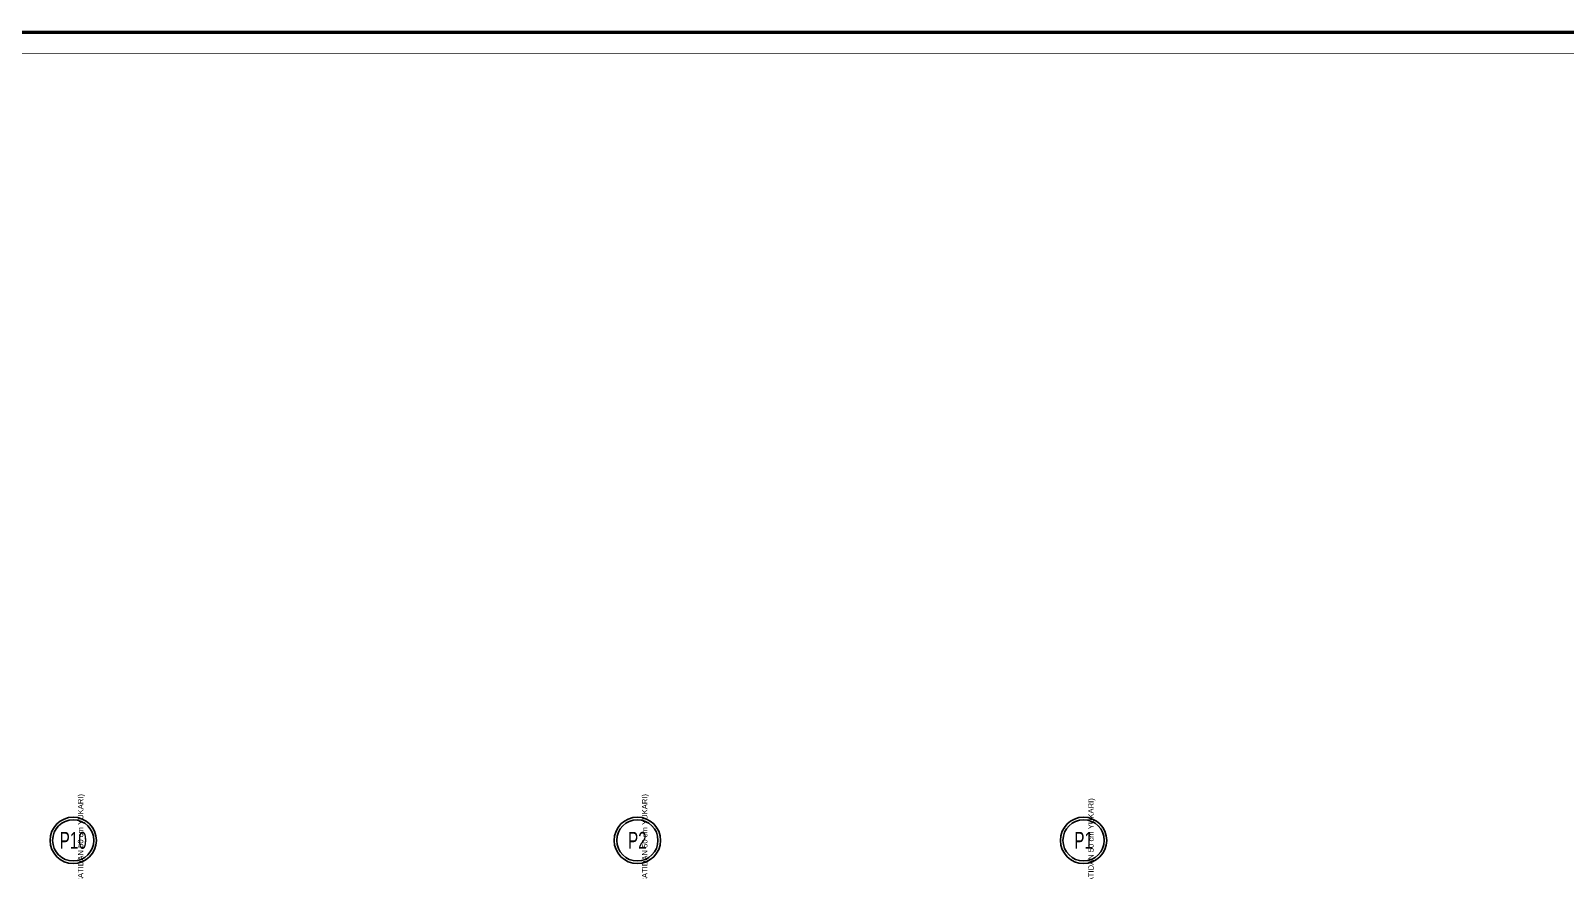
# Model space of a CAD drawing. Header units: centimetres. Extents: x -3962 to 30527, y -2 to 2802.
# Drawn here: x 16540 to 18362, y 1804 to 2802 of the extents above; entities that cross this region are included whole.
import ezdxf
from ezdxf.enums import TextEntityAlignment as Align

# ---------------------------------------------------------------- set-up
doc = ezdxf.new("R2010")
doc.units = ezdxf.units.CM
for name, color, linetype in [('MTY-PISSU-KOLONNO', 211, 'CONTINUOUS'), ('ROTAS-PAFTA', 7, 'CONTINUOUS'), ('ROTAS-PISSU-CAP', 211, 'CONTINUOUS'), ('ROTAS-PISSU-KOLONNO', 211, 'CONTINUOUS')]:
    doc.layers.add(name, color=color, linetype=linetype)
doc.styles.add('ANOTATIVO', font='arial.ttf')
doc.styles.add('ROTAS', font='arial.ttf')

# ---------------------------------------------------------------- blocks, each defined once
blk = doc.blocks.new('MTY-PIS SU KOLON NO')
at = {"layer": 'MTY-PISSU-KOLONNO', "linetype": 'Continuous', "ltscale": 100}
blk.add_circle((0, 0), 27.5, dxfattribs=at)
at = {"layer": 'MTY-PISSU-KOLONNO', "color": 7, "linetype": 'Continuous', "ltscale": 100}
blk.add_circle((0, 0), 24.5, dxfattribs=at)
at = {"style": 'ANOTATIVO', "width": 0.65}
blk.add_attdef('K', text='', height=20, dxfattribs=at).set_placement((0, 0), align=Align.MIDDLE_CENTER)

msp = doc.modelspace()

# ---------------------------------------------------------------- linework, layer by layer
at = {"layer": 'ROTAS-PAFTA'}
for points, const_width in [([(15040, 0), (24010, 0), (24010, 2800), (15040, 2800)], 4), ([(15065, 25), (23985, 25), (23985, 2775), (15065, 2775)], 1)]:
    msp.add_lwpolyline(points, close=True, dxfattribs=dict(at, const_width=const_width))

# ---------------------------------------------------------------- next in the draw order: wipeouts: each hides what was drawn before it
for points in [[(16603, 1862), (16603, 1719), (16594.5, 1719), (16594.5, 1862)], [(17273, 1862), (17273, 1719), (17264.5, 1719), (17264.5, 1862)], [(17803, 1858), (17803, 1719), (17794.5, 1719), (17794.5, 1858)]]:
    msp.add_wipeout(points)

# ---------------------------------------------------------------- next in the draw order: block references
at = {"layer": 'ROTAS-PISSU-KOLONNO'}
ref = msp.add_blockref('MTY-PIS SU KOLON NO', (16590, 1840), dxfattribs=at)
ref.add_attrib('K', 'P10', dxfattribs={"height": 20, "style": 'ANOTATIVO', "width": 0.65}).set_placement((16590, 1840), align=Align.MIDDLE_CENTER)
ref = msp.add_blockref('MTY-PIS SU KOLON NO', (17260, 1840), dxfattribs=at)
ref.add_attrib('K', 'P2', dxfattribs={"height": 20, "style": 'ANOTATIVO', "width": 0.65}).set_placement((17260, 1840), align=Align.MIDDLE_CENTER)
ref = msp.add_blockref('MTY-PIS SU KOLON NO', (17790, 1840), dxfattribs=at)
ref.add_attrib('K', 'P1', dxfattribs={"height": 20, "style": 'ANOTATIVO', "width": 0.65}).set_placement((17790, 1840), align=Align.MIDDLE_CENTER)

# ---------------------------------------------------------------- next in the draw order: texts
at = {"layer": 'ROTAS-PISSU-CAP', "style": 'ROTAS'}
for s, p in [('HAVALIK Ø100 (ÇATIDAN 50 cm YUKARI)', (16602, 1720)), ('HAVALIK Ø100 (ÇATIDAN 50 cm YUKARI)', (17272, 1720)), ('HAVALIK Ø70 (ÇATIDAN 50 cm YUKARI)', (17802, 1720))]:
    msp.add_text(s, height=6.5, rotation=90, dxfattribs=at).set_placement(p)

doc.saveas('drawing.dxf')
